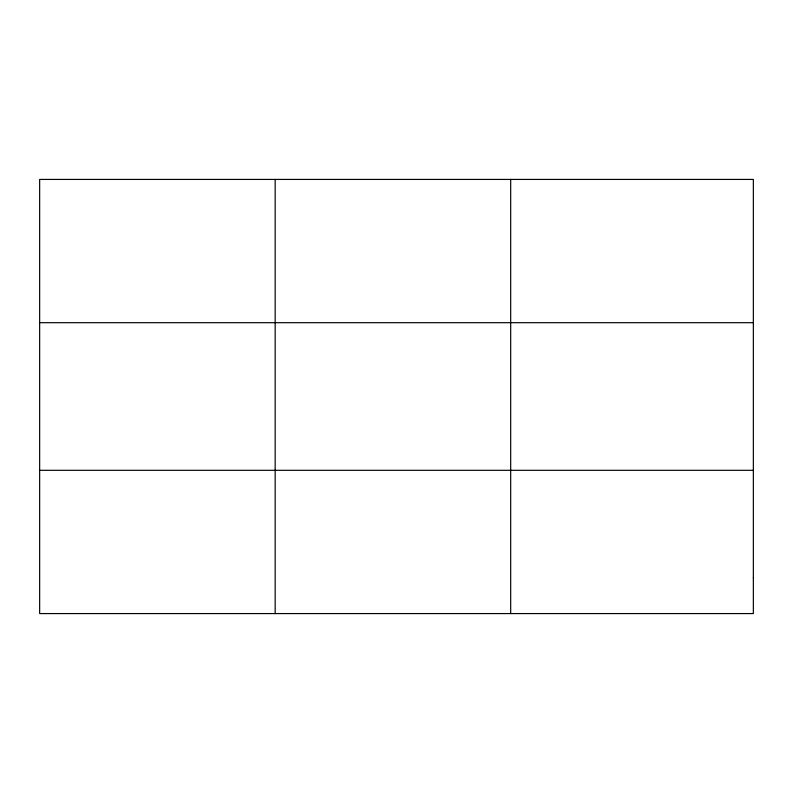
<?xml version="1.0" encoding="UTF-8"?>
<svg xmlns="http://www.w3.org/2000/svg" width="793" height="793" viewBox="0 0 793 793"><rect width="100%" height="100%" fill="white"/><g stroke="black" fill="none" stroke-linecap="round" stroke-linejoin="round"><path stroke-width="1.19" d="M275.171 179.426L275.171 613.574M510.692 179.426L510.692 613.574M39.65 322.692L753.35 322.692M39.65 470.308L753.35 470.308M753.35 577.75L753.35 613.574L39.65 613.574L39.65 179.426L753.35 179.426L753.35 577.75"/></g></svg>
